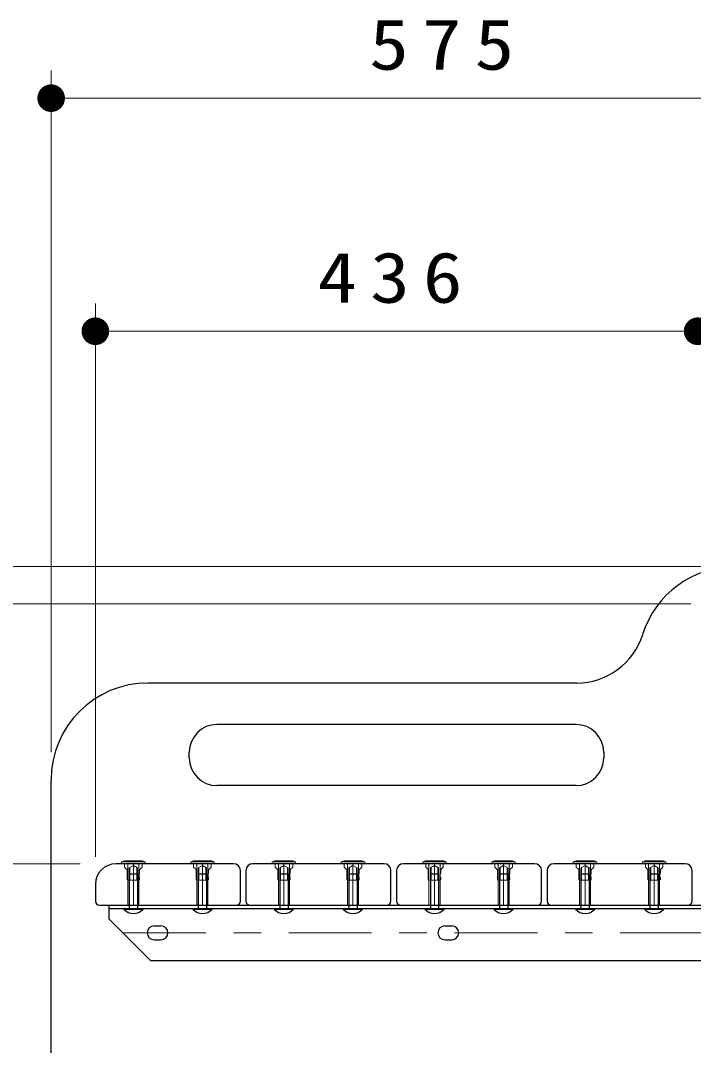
# Model space of a CAD drawing. Units: millimetres on the paper, scale 1:20. Extents: x -385 to 0, y -5 to 267.
# Drawn here: x -118.76 to -94.4, y 116.41 to 153.49 of the extents above; entities that cross this region are included whole.
import ezdxf

# ---------------------------------------------------------------- set-up
doc = ezdxf.new("R2010")
doc.units = ezdxf.units.MM
doc.linetypes.add('USER1', pattern=[4.5, 2.5, -2])
doc.linetypes.add('USER2', pattern=[6, 3, -1, 1, -1])
doc.layers.add('1_20', color=7, linetype='Continuous', lineweight=13)
doc.styles.add('ＭＳ ゴシック', font='')
doc.styles.get('ＭＳ ゴシック').set_extended_font_data('MS Gothic')

# ---------------------------------------------------------------- blocks, each defined once
blk = doc.blocks.new('filled_dot')
at = {"color": 0, "linetype": 'Continuous', "lineweight": -2, "const_width": 1.25}
blk.add_lwpolyline([(-0.625, 0, 1), (0.625, 0, 1)], format="xyb", close=True, dxfattribs=at)

msp = doc.modelspace()

# ---------------------------------------------------------------- linework, layer by layer
at = {"layer": '1_20'}
for p, q in [((-117.652, 127.022), (-117.652, 151.684)), ((-117.652, 150.684), (-88.902, 150.684)), ((-116.052, 123.233), (-116.052, 143.251)), ((-116.052, 142.251), (-94.252, 142.251)), ((-93.902, 133.733), (-139.777, 133.733)), ((-94.502, 132.383), (-129.777, 132.383)), ((-116.602, 122.983), (-129.777, 122.983)), ((-115.002, 123.083), (-115.102, 123.058)), ((-115.102, 123.058), (-114.252, 123.058)), ((-115.102, 123.058), (-115.102, 122.983)), ((-115.102, 122.983), (-114.252, 122.983)), ((-115.002, 123.083), (-114.352, 123.083)), ((-114.995, 122.958), (-114.995, 122.858)), ((-114.995, 122.858), (-114.92, 122.783)), ((-114.92, 122.783), (-114.917, 122.783)), ((-114.902, 122.768), (-114.902, 122.408)), ((-114.827, 122.833), (-114.677, 122.919)), ((-114.827, 122.833), (-114.827, 122.383)), ((-114.802, 122.847), (-114.802, 122.383)), ((-114.677, 122.919), (-114.527, 122.833)), ((-114.552, 122.847), (-114.552, 122.383)), ((-114.527, 122.833), (-114.527, 122.383)), ((-114.452, 122.768), (-114.452, 122.635)), ((-114.437, 122.783), (-114.433, 122.783)), ((-114.358, 122.858), (-114.433, 122.783)), ((-114.358, 122.958), (-114.358, 122.858)), ((-114.352, 123.083), (-114.252, 123.058)), ((-114.252, 123.058), (-114.252, 122.983)), ((-112.502, 123.083), (-112.602, 123.058)), ((-112.602, 123.058), (-111.752, 123.058)), ((-112.602, 123.058), (-112.602, 122.983)), ((-112.602, 122.983), (-111.752, 122.983)), ((-112.502, 123.083), (-111.852, 123.083)), ((-112.495, 122.958), (-112.495, 122.858)), ((-112.495, 122.858), (-112.42, 122.783)), ((-112.42, 122.783), (-112.417, 122.783)), ((-112.402, 122.768), (-112.402, 122.408)), ((-112.327, 122.833), (-112.177, 122.919)), ((-112.327, 122.833), (-112.327, 122.383)), ((-112.302, 122.847), (-112.302, 122.383)), ((-112.177, 122.919), (-112.027, 122.833)), ((-112.052, 122.847), (-112.052, 122.383)), ((-112.027, 122.833), (-112.027, 122.383)), ((-111.952, 122.768), (-111.952, 122.635)), ((-111.937, 122.783), (-111.933, 122.783)), ((-111.858, 122.858), (-111.933, 122.783)), ((-111.858, 122.958), (-111.858, 122.858)), ((-111.852, 123.083), (-111.752, 123.058)), ((-111.752, 123.058), (-111.752, 122.983)), ((-109.552, 123.083), (-109.652, 123.058)), ((-109.652, 123.058), (-108.802, 123.058)), ((-109.652, 123.058), (-109.652, 122.983)), ((-109.652, 122.983), (-108.802, 122.983)), ((-109.552, 123.083), (-108.902, 123.083)), ((-109.545, 122.958), (-109.545, 122.858)), ((-109.545, 122.858), (-109.47, 122.783)), ((-109.47, 122.783), (-109.467, 122.783)), ((-109.452, 122.768), (-109.452, 122.408)), ((-109.377, 122.833), (-109.227, 122.919)), ((-109.377, 122.833), (-109.377, 122.383)), ((-109.352, 122.847), (-109.352, 122.383)), ((-109.227, 122.919), (-109.077, 122.833)), ((-109.102, 122.847), (-109.102, 122.383)), ((-109.077, 122.833), (-109.077, 122.383)), ((-109.002, 122.768), (-109.002, 122.635)), ((-108.987, 122.783), (-108.983, 122.783)), ((-108.908, 122.858), (-108.983, 122.783)), ((-108.908, 122.958), (-108.908, 122.858)), ((-108.902, 123.083), (-108.802, 123.058)), ((-108.802, 123.058), (-108.802, 122.983)), ((-107.052, 123.083), (-107.152, 123.058)), ((-107.152, 123.058), (-106.302, 123.058)), ((-107.152, 123.058), (-107.152, 122.983)), ((-107.152, 122.983), (-106.302, 122.983)), ((-107.052, 123.083), (-106.402, 123.083)), ((-107.045, 122.958), (-107.045, 122.858)), ((-107.045, 122.858), (-106.97, 122.783)), ((-106.97, 122.783), (-106.967, 122.783)), ((-106.952, 122.768), (-106.952, 122.408)), ((-106.877, 122.833), (-106.727, 122.919)), ((-106.877, 122.833), (-106.877, 122.383)), ((-106.852, 122.847), (-106.852, 122.383)), ((-106.727, 122.919), (-106.577, 122.833)), ((-106.602, 122.847), (-106.602, 122.383)), ((-106.577, 122.833), (-106.577, 122.383)), ((-106.502, 122.768), (-106.502, 122.635)), ((-106.487, 122.783), (-106.483, 122.783)), ((-106.408, 122.858), (-106.483, 122.783)), ((-106.408, 122.958), (-106.408, 122.858)), ((-106.402, 123.083), (-106.302, 123.058)), ((-106.302, 123.058), (-106.302, 122.983)), ((-104.102, 123.083), (-104.202, 123.058)), ((-104.202, 123.058), (-103.352, 123.058)), ((-104.202, 123.058), (-104.202, 122.983)), ((-104.202, 122.983), (-103.352, 122.983)), ((-104.102, 123.083), (-103.452, 123.083)), ((-104.095, 122.958), (-104.095, 122.858)), ((-104.095, 122.858), (-104.02, 122.783)), ((-104.02, 122.783), (-104.017, 122.783)), ((-104.002, 122.768), (-104.002, 122.408)), ((-103.927, 122.833), (-103.777, 122.919)), ((-103.927, 122.833), (-103.927, 122.383)), ((-103.902, 122.847), (-103.902, 122.383)), ((-103.777, 122.919), (-103.627, 122.833)), ((-103.652, 122.847), (-103.652, 122.383)), ((-103.627, 122.833), (-103.627, 122.383)), ((-103.552, 122.768), (-103.552, 122.635)), ((-103.537, 122.783), (-103.533, 122.783)), ((-103.458, 122.858), (-103.533, 122.783)), ((-103.458, 122.958), (-103.458, 122.858)), ((-103.452, 123.083), (-103.352, 123.058)), ((-103.352, 123.058), (-103.352, 122.983)), ((-101.602, 123.083), (-101.702, 123.058)), ((-101.702, 123.058), (-100.852, 123.058)), ((-101.702, 123.058), (-101.702, 122.983)), ((-101.702, 122.983), (-100.852, 122.983)), ((-101.602, 123.083), (-100.952, 123.083)), ((-101.595, 122.958), (-101.595, 122.858)), ((-101.595, 122.858), (-101.52, 122.783)), ((-101.52, 122.783), (-101.517, 122.783)), ((-101.502, 122.768), (-101.502, 122.408)), ((-101.427, 122.833), (-101.277, 122.919)), ((-101.427, 122.833), (-101.427, 122.383)), ((-101.402, 122.847), (-101.402, 122.383)), ((-101.277, 122.919), (-101.127, 122.833)), ((-101.152, 122.847), (-101.152, 122.383)), ((-101.127, 122.833), (-101.127, 122.383)), ((-101.052, 122.768), (-101.052, 122.635)), ((-101.037, 122.783), (-101.033, 122.783)), ((-100.958, 122.858), (-101.033, 122.783)), ((-100.958, 122.958), (-100.958, 122.858)), ((-100.952, 123.083), (-100.852, 123.058)), ((-100.852, 123.058), (-100.852, 122.983)), ((-98.652, 123.083), (-98.752, 123.058)), ((-98.752, 123.058), (-97.902, 123.058)), ((-98.752, 123.058), (-98.752, 122.983)), ((-98.752, 122.983), (-97.902, 122.983)), ((-98.652, 123.083), (-98.002, 123.083)), ((-98.645, 122.958), (-98.645, 122.858)), ((-98.645, 122.858), (-98.57, 122.783)), ((-98.57, 122.783), (-98.567, 122.783)), ((-98.552, 122.768), (-98.552, 122.408)), ((-98.477, 122.833), (-98.327, 122.919)), ((-98.477, 122.833), (-98.477, 122.383)), ((-98.452, 122.847), (-98.452, 122.383)), ((-98.327, 122.919), (-98.177, 122.833)), ((-98.202, 122.847), (-98.202, 122.383)), ((-98.177, 122.833), (-98.177, 122.383)), ((-98.102, 122.768), (-98.102, 122.635)), ((-98.087, 122.783), (-98.083, 122.783)), ((-98.008, 122.858), (-98.083, 122.783)), ((-98.008, 122.958), (-98.008, 122.858)), ((-98.002, 123.083), (-97.902, 123.058)), ((-97.902, 123.058), (-97.902, 122.983)), ((-96.152, 123.083), (-96.252, 123.058)), ((-96.252, 123.058), (-95.402, 123.058)), ((-96.252, 123.058), (-96.252, 122.983)), ((-96.252, 122.983), (-95.402, 122.983)), ((-96.152, 123.083), (-95.502, 123.083)), ((-96.145, 122.958), (-96.145, 122.858)), ((-96.145, 122.858), (-96.07, 122.783)), ((-96.07, 122.783), (-96.067, 122.783)), ((-96.052, 122.768), (-96.052, 122.408)), ((-95.977, 122.833), (-95.827, 122.919)), ((-95.977, 122.833), (-95.977, 122.383)), ((-95.952, 122.847), (-95.952, 122.383)), ((-95.827, 122.919), (-95.677, 122.833)), ((-95.702, 122.847), (-95.702, 122.383)), ((-95.677, 122.833), (-95.677, 122.383)), ((-95.602, 122.768), (-95.602, 122.635)), ((-95.587, 122.783), (-95.583, 122.783)), ((-95.508, 122.858), (-95.583, 122.783)), ((-95.508, 122.958), (-95.508, 122.858)), ((-95.502, 123.083), (-95.402, 123.058)), ((-95.402, 123.058), (-95.402, 122.983)), ((-114.877, 122.383), (-114.902, 122.408)), ((-114.477, 122.383), (-114.452, 122.408)), ((-114.467, 122.633), (-114.452, 122.635)), ((-114.467, 122.633), (-114.467, 122.483)), ((-114.467, 122.483), (-114.452, 122.48)), ((-114.452, 122.48), (-114.452, 122.408)), ((-112.377, 122.383), (-112.402, 122.408)), ((-111.977, 122.383), (-111.952, 122.408)), ((-111.967, 122.633), (-111.952, 122.635)), ((-111.967, 122.633), (-111.967, 122.483)), ((-111.967, 122.483), (-111.952, 122.48)), ((-111.952, 122.48), (-111.952, 122.408)), ((-109.427, 122.383), (-109.452, 122.408)), ((-109.027, 122.383), (-109.002, 122.408)), ((-109.017, 122.633), (-109.002, 122.635)), ((-109.017, 122.633), (-109.017, 122.483)), ((-109.017, 122.483), (-109.002, 122.48)), ((-109.002, 122.48), (-109.002, 122.408)), ((-106.927, 122.383), (-106.952, 122.408)), ((-106.527, 122.383), (-106.502, 122.408)), ((-106.517, 122.633), (-106.502, 122.635)), ((-106.517, 122.633), (-106.517, 122.483)), ((-106.517, 122.483), (-106.502, 122.48)), ((-106.502, 122.48), (-106.502, 122.408)), ((-103.977, 122.383), (-104.002, 122.408)), ((-103.577, 122.383), (-103.552, 122.408)), ((-103.567, 122.633), (-103.552, 122.635)), ((-103.567, 122.633), (-103.567, 122.483)), ((-103.567, 122.483), (-103.552, 122.48)), ((-103.552, 122.48), (-103.552, 122.408)), ((-101.477, 122.383), (-101.502, 122.408)), ((-101.077, 122.383), (-101.052, 122.408)), ((-101.067, 122.633), (-101.052, 122.635)), ((-101.067, 122.633), (-101.067, 122.483)), ((-101.067, 122.483), (-101.052, 122.48)), ((-101.052, 122.48), (-101.052, 122.408)), ((-98.527, 122.383), (-98.552, 122.408)), ((-98.127, 122.383), (-98.102, 122.408)), ((-98.117, 122.633), (-98.102, 122.635)), ((-98.117, 122.633), (-98.117, 122.483)), ((-98.117, 122.483), (-98.102, 122.48)), ((-98.102, 122.48), (-98.102, 122.408)), ((-96.027, 122.383), (-96.052, 122.408)), ((-95.627, 122.383), (-95.602, 122.408)), ((-95.617, 122.633), (-95.602, 122.635)), ((-95.617, 122.633), (-95.617, 122.483)), ((-95.617, 122.483), (-95.602, 122.48)), ((-95.602, 122.48), (-95.602, 122.408)), ((-114.877, 122.383), (-114.477, 122.383)), ((-112.377, 122.383), (-111.977, 122.383)), ((-109.427, 122.383), (-109.027, 122.383)), ((-106.927, 122.383), (-106.527, 122.383)), ((-103.977, 122.383), (-103.577, 122.383)), ((-101.477, 122.383), (-101.077, 122.383)), ((-98.527, 122.383), (-98.127, 122.383)), ((-96.027, 122.383), (-95.627, 122.383))]:
    msp.add_line(p, q, dxfattribs=at)
at = {"layer": '1_20', "color": 1, "lineweight": 25}
for p, q in [((-98.628, 129.522), (-114.152, 129.522)), ((-98.652, 128.022), (-111.652, 128.022)), ((-112.652, 126.812), (-112.652, 127.022)), ((-97.652, 127.022), (-97.652, 126.812)), ((-117.652, 106.483), (-117.652, 126.022)), ((-98.652, 125.812), (-111.652, 125.812))]:
    msp.add_line(p, q, dxfattribs=at)
at = {"layer": '1_20', "color": 20, "lineweight": 25}
for p, q in [((-111.052, 122.983), (-115.302, 122.983)), ((-105.602, 122.983), (-110.352, 122.983)), ((-100.152, 122.983), (-104.902, 122.983)), ((-94.702, 122.983), (-99.452, 122.983)), ((-110.802, 121.633), (-110.802, 122.733)), ((-110.602, 122.733), (-110.602, 121.633)), ((-105.352, 121.633), (-105.352, 122.733)), ((-105.152, 122.733), (-105.152, 121.633)), ((-99.902, 121.633), (-99.902, 122.733)), ((-99.702, 122.733), (-99.702, 121.633)), ((-94.452, 121.633), (-94.452, 122.733)), ((-116.052, 122.233), (-116.052, 121.633)), ((-115.902, 121.483), (-110.952, 121.483)), ((-110.452, 121.483), (-105.502, 121.483)), ((-105.002, 121.483), (-100.052, 121.483)), ((-99.552, 121.483), (-94.602, 121.483))]:
    msp.add_line(p, q, dxfattribs=at)
at = {"layer": '1_20', "linetype": 'USER1'}
for p, q in [((-114.877, 121.483), (-114.877, 122.983)), ((-114.477, 121.483), (-114.477, 122.983)), ((-112.377, 121.483), (-112.377, 122.983)), ((-111.977, 121.483), (-111.977, 122.983)), ((-109.427, 121.483), (-109.427, 122.983)), ((-109.027, 121.483), (-109.027, 122.983)), ((-106.927, 121.483), (-106.927, 122.983)), ((-106.527, 121.483), (-106.527, 122.983)), ((-103.977, 121.483), (-103.977, 122.983)), ((-103.577, 121.483), (-103.577, 122.983)), ((-101.477, 121.483), (-101.477, 122.983)), ((-101.077, 121.483), (-101.077, 122.983)), ((-98.527, 121.483), (-98.527, 122.983)), ((-98.127, 121.483), (-98.127, 122.983)), ((-96.027, 121.483), (-96.027, 122.983)), ((-95.627, 121.483), (-95.627, 122.983))]:
    msp.add_line(p, q, dxfattribs=at)
at = {"layer": '1_20', "linetype": 'USER2'}
for p, q in [((-114.677, 121.483), (-114.677, 122.983)), ((-112.177, 121.483), (-112.177, 122.983)), ((-109.227, 121.483), (-109.227, 122.983)), ((-106.727, 121.483), (-106.727, 122.983)), ((-103.777, 121.483), (-103.777, 122.983)), ((-101.277, 121.483), (-101.277, 122.983)), ((-98.327, 121.483), (-98.327, 122.983)), ((-95.827, 121.483), (-95.827, 122.983))]:
    msp.add_line(p, q, dxfattribs=at)
at = {"layer": '1_20', "lineweight": 25}
for p, q in [((-114.827, 122.618), (-114.827, 121.368)), ((-114.827, 122.618), (-114.527, 122.618)), ((-114.527, 122.618), (-114.527, 121.368)), ((-112.327, 122.618), (-112.327, 121.368)), ((-112.327, 122.618), (-112.027, 122.618)), ((-112.027, 122.618), (-112.027, 121.368)), ((-109.377, 122.618), (-109.377, 121.368)), ((-109.377, 122.618), (-109.077, 122.618)), ((-109.077, 122.618), (-109.077, 121.368)), ((-106.877, 122.618), (-106.877, 121.368)), ((-106.877, 122.618), (-106.577, 122.618)), ((-106.577, 122.618), (-106.577, 121.368)), ((-103.927, 122.618), (-103.927, 121.368)), ((-103.927, 122.618), (-103.627, 122.618)), ((-103.627, 122.618), (-103.627, 121.368)), ((-101.427, 122.618), (-101.427, 121.368)), ((-101.427, 122.618), (-101.127, 122.618)), ((-101.127, 122.618), (-101.127, 121.368)), ((-98.477, 122.618), (-98.477, 121.368)), ((-98.477, 122.618), (-98.177, 122.618)), ((-98.177, 122.618), (-98.177, 121.368)), ((-95.977, 122.618), (-95.977, 121.368)), ((-95.977, 122.618), (-95.677, 122.618)), ((-95.677, 122.618), (-95.677, 121.368)), ((-115.027, 121.368), (-114.327, 121.368)), ((-115.027, 121.368), (-115.027, 121.343)), ((-115.027, 121.343), (-114.327, 121.343)), ((-114.327, 121.368), (-114.327, 121.343)), ((-112.527, 121.368), (-111.827, 121.368)), ((-112.527, 121.368), (-112.527, 121.343)), ((-112.527, 121.343), (-111.827, 121.343)), ((-111.827, 121.368), (-111.827, 121.343)), ((-109.577, 121.368), (-108.877, 121.368)), ((-109.577, 121.368), (-109.577, 121.343)), ((-109.577, 121.343), (-108.877, 121.343)), ((-108.877, 121.368), (-108.877, 121.343)), ((-107.077, 121.368), (-106.377, 121.368)), ((-107.077, 121.368), (-107.077, 121.343)), ((-107.077, 121.343), (-106.377, 121.343)), ((-106.377, 121.368), (-106.377, 121.343)), ((-104.127, 121.368), (-103.427, 121.368)), ((-104.127, 121.368), (-104.127, 121.343)), ((-104.127, 121.343), (-103.427, 121.343)), ((-103.427, 121.368), (-103.427, 121.343)), ((-101.627, 121.368), (-100.927, 121.368)), ((-101.627, 121.368), (-101.627, 121.343)), ((-101.627, 121.343), (-100.927, 121.343)), ((-100.927, 121.368), (-100.927, 121.343)), ((-98.677, 121.368), (-97.977, 121.368)), ((-98.677, 121.368), (-98.677, 121.343)), ((-98.677, 121.343), (-97.977, 121.343)), ((-97.977, 121.368), (-97.977, 121.343)), ((-96.177, 121.368), (-95.477, 121.368)), ((-96.177, 121.368), (-96.177, 121.343)), ((-96.177, 121.343), (-95.477, 121.343)), ((-95.477, 121.368), (-95.477, 121.343)), ((-115.552, 120.983), (-114.052, 119.483)), ((-113.927, 120.733), (-113.677, 120.733)), ((-103.402, 120.733), (-103.152, 120.733)), ((-113.927, 120.233), (-113.677, 120.233)), ((-103.402, 120.233), (-103.152, 120.233))]:
    msp.add_line(p, q, dxfattribs=at)
at = {"layer": '1_20', "color": 2, "lineweight": 25}
for p, q in [((-115.802, 121.483), (-92.752, 121.483)), ((-115.552, 120.983), (-115.552, 121.483)), ((-115.552, 121.368), (-92.867, 121.368)), ((-114.052, 119.483), (-92.252, 119.483))]:
    msp.add_line(p, q, dxfattribs=at)
at = {"layer": '1_20', "color": 2, "linetype": 'USER2'}
msp.add_line((-115.052, 120.483), (-91.752, 120.483), dxfattribs=at)
at = {"layer": '1_20', "color": 1, "lineweight": 25}
for centre, radius, start, end in [((-92.902, 130.233), 3.5, 90, 162.6459), ((-98.628, 132.022), 2.5, 270, 342.6459), ((-114.152, 126.022), 3.5, 90, 180), ((-111.652, 127.022), 1, 90, 180), ((-98.652, 127.022), 1, 0, 90), ((-111.652, 126.812), 1, 180, 270), ((-98.652, 126.812), 1, 270, 0)]:
    msp.add_arc(centre, radius, start, end, dxfattribs=at)
at = {"layer": '1_20', "color": 20, "lineweight": 25}
for centre, radius, start, end in [((-115.302, 122.233), 0.75, 90, 180), ((-111.052, 122.733), 0.25, 0, 90), ((-110.352, 122.733), 0.25, 90, 180), ((-105.602, 122.733), 0.25, 0, 90), ((-104.902, 122.733), 0.25, 90, 180), ((-100.152, 122.733), 0.25, 0, 90), ((-99.452, 122.733), 0.25, 90, 180), ((-94.702, 122.733), 0.25, 0, 90), ((-115.902, 121.633), 0.15, 180, 270), ((-110.952, 121.633), 0.15, 270, 0), ((-110.452, 121.633), 0.15, 180, 270), ((-105.502, 121.633), 0.15, 270, 0), ((-105.002, 121.633), 0.15, 180, 270), ((-100.052, 121.633), 0.15, 270, 0), ((-99.552, 121.633), 0.15, 180, 270), ((-94.602, 121.633), 0.15, 270, 0)]:
    msp.add_arc(centre, radius, start, end, dxfattribs=at)
at = {"layer": '1_20'}
for centre, radius, start, end in [((-115.02, 122.958), 0.025, 0, 90), ((-114.917, 122.768), 0.015, 0, 90), ((-114.437, 122.768), 0.015, 90, 180), ((-114.333, 122.958), 0.025, 90, 180), ((-112.52, 122.958), 0.025, 0, 90), ((-112.417, 122.768), 0.015, 0, 90), ((-111.937, 122.768), 0.015, 90, 180), ((-111.833, 122.958), 0.025, 90, 180), ((-109.57, 122.958), 0.025, 0, 90), ((-109.467, 122.768), 0.015, 0, 90), ((-108.987, 122.768), 0.015, 90, 180), ((-108.883, 122.958), 0.025, 90, 180), ((-107.07, 122.958), 0.025, 0, 90), ((-106.967, 122.768), 0.015, 0, 90), ((-106.487, 122.768), 0.015, 90, 180), ((-106.383, 122.958), 0.025, 90, 180), ((-104.12, 122.958), 0.025, 0, 90), ((-104.017, 122.768), 0.015, 0, 90), ((-103.537, 122.768), 0.015, 90, 180), ((-103.433, 122.958), 0.025, 90, 180), ((-101.62, 122.958), 0.025, 0, 90), ((-101.517, 122.768), 0.015, 0, 90), ((-101.037, 122.768), 0.015, 90, 180), ((-100.933, 122.958), 0.025, 90, 180), ((-98.67, 122.958), 0.025, 0, 90), ((-98.567, 122.768), 0.015, 0, 90), ((-98.087, 122.768), 0.015, 90, 180), ((-97.983, 122.958), 0.025, 90, 180), ((-96.17, 122.958), 0.025, 0, 90), ((-96.067, 122.768), 0.015, 0, 90), ((-95.587, 122.768), 0.015, 90, 180), ((-95.483, 122.958), 0.025, 90, 180)]:
    msp.add_arc(centre, radius, start, end, dxfattribs=at)
at = {"layer": '1_20', "lineweight": 25}
for centre, radius, start, end in [((-114.677, 121.645), 0.463, 220.8657, 319.1343), ((-112.177, 121.645), 0.463, 220.8657, 319.1343), ((-109.227, 121.645), 0.463, 220.8657, 319.1343), ((-106.727, 121.645), 0.463, 220.8657, 319.1343), ((-103.777, 121.645), 0.463, 220.8657, 319.1343), ((-101.277, 121.645), 0.463, 220.8657, 319.1343), ((-98.327, 121.645), 0.463, 220.8657, 319.1343), ((-95.827, 121.645), 0.463, 220.8657, 319.1343), ((-113.927, 120.483), 0.25, 90, 270), ((-113.677, 120.483), 0.25, 270, 90), ((-103.402, 120.483), 0.25, 90, 270), ((-103.152, 120.483), 0.25, 270, 90)]:
    msp.add_arc(centre, radius, start, end, dxfattribs=at)

# ---------------------------------------------------------------- block references
at = {"layer": '1_20', "xscale": 0.4, "yscale": 0.4}
for p in [(-117.652, 150.684), (-116.052, 142.251)]:
    msp.add_blockref('filled_dot', p, dxfattribs=at)
at = {"layer": '1_20', "xscale": 0.4, "yscale": 0.4, "rotation": 180}
msp.add_blockref('filled_dot', (-94.252, 142.251), dxfattribs=at)

# ---------------------------------------------------------------- texts
at = {"layer": '1_20', "char_height": 1.833, "attachment_point": 8, "style": 'ＭＳ ゴシック'}
for s, insert in [('\\T1.33;\\W1.15;575', (-103.277, 151.684)), ('\\T1.33;\\W1.15;436', (-105.152, 143.251))]:
    msp.add_mtext(s, dxfattribs=dict(at, insert=insert))

doc.saveas('drawing.dxf')
